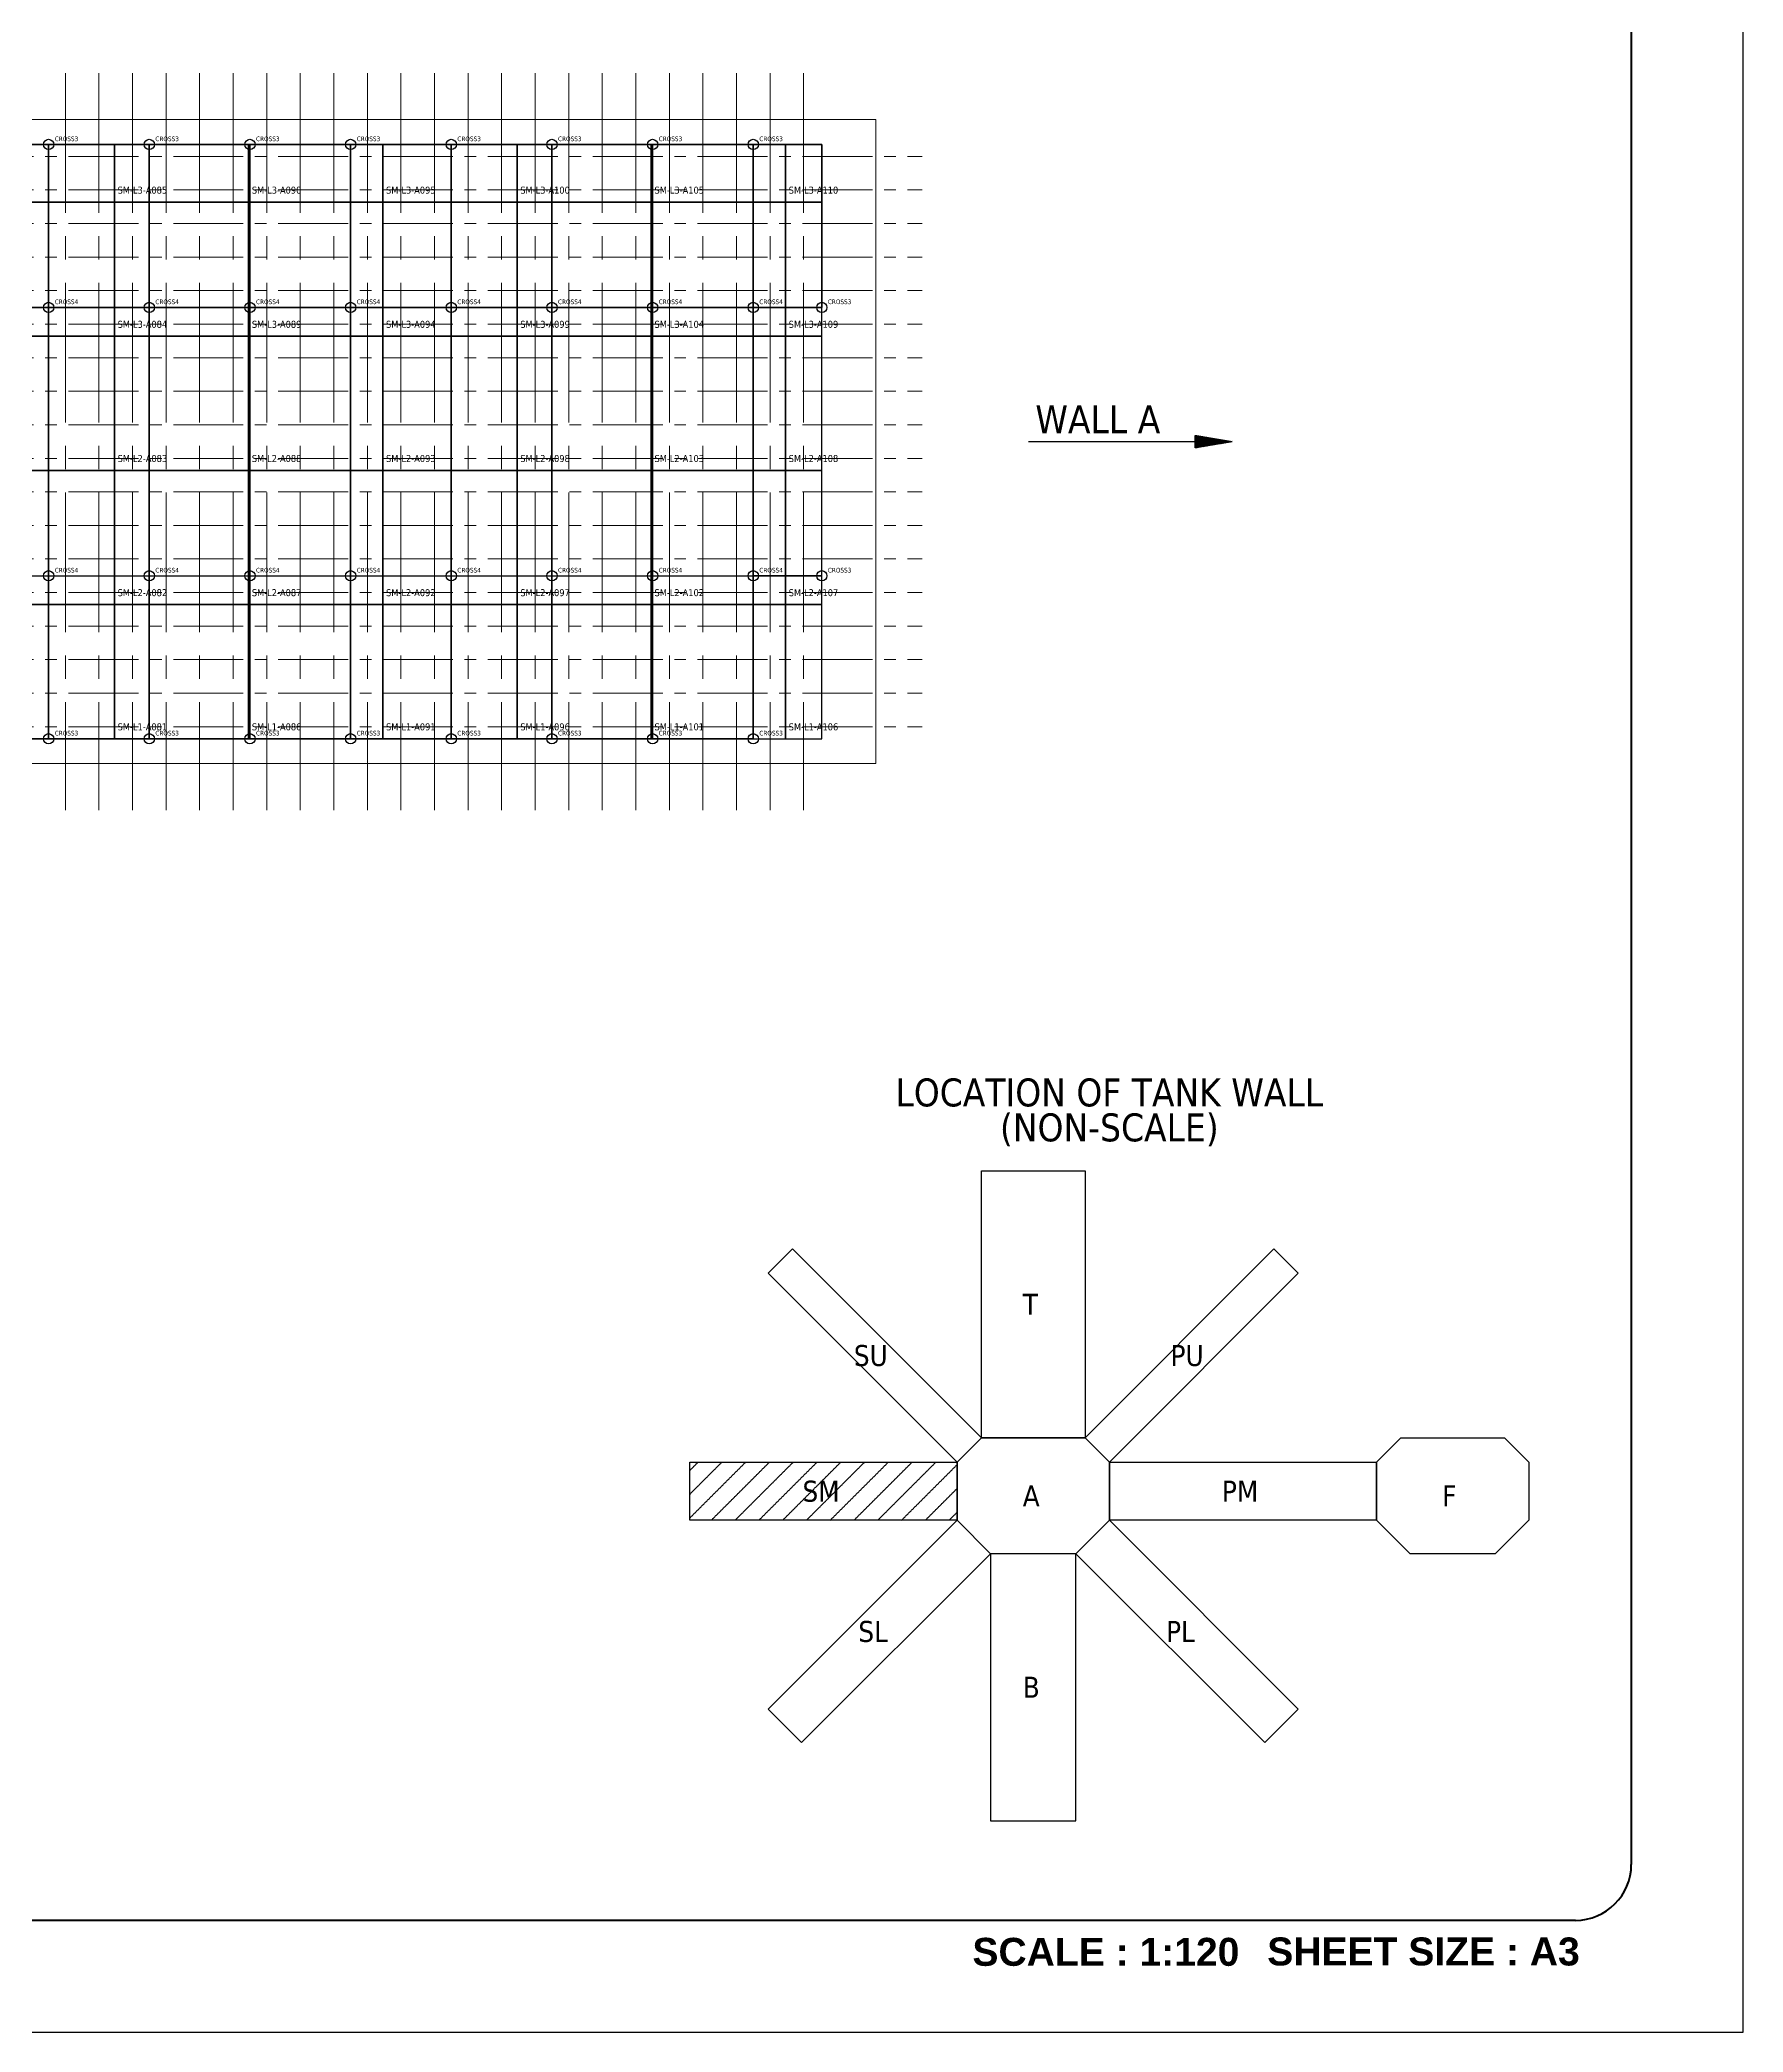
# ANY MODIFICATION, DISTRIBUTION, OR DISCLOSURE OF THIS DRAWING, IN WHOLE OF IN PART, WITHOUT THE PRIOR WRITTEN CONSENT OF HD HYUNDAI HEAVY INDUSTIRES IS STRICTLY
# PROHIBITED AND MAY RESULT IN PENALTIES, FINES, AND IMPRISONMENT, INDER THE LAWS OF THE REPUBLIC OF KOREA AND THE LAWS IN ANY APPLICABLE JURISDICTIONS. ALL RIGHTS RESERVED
# Model space of a CAD drawing. Extents: x 0 to 50400, y 0 to 35640.
# Drawn here: x 32126 to 50400, y 0 to 21381 of the extents above; entities that cross this region are included whole.
import ezdxf
from ezdxf.enums import TextEntityAlignment as Align

# ---------------------------------------------------------------- set-up
doc = ezdxf.new("R2010")
doc.units = 0
doc.linetypes.add('CENTER2', pattern=[225, 150, -25, 25, -25])
for name, color, linetype, lineweight in [('ACS_AREA_L1', 4, 'Continuous', 25), ('ACS_AREA_L2', 2, 'Continuous', 25), ('ACS_AREA_L3', 6, 'Continuous', 25), ('ACS_CROSS3', 200, 'Continuous', 25), ('ACS_CROSS4', 206, 'Continuous', 25), ('ACS_LABEL', 7, 'Continuous', 25), ('ACS_LINE_H', 30, 'Continuous', 25), ('ACS_LINE_V', 30, 'Continuous', 25), ('KC-2B Membrane Sheet', 181, 'Continuous', 25), ('KC-2B Membrane Sheet UM', 181, 'Continuous', 25), ('KC-2B Non Scale View', 253, 'Continuous', 25), ('KC-2B Steel Wall', 7, 'Continuous', 20), ('KC-2B Wall Name', 3, 'Continuous', 25)]:
    doc.layers.add(name, color=color, linetype=linetype, lineweight=lineweight)
doc.layers.add('MULTI-PLOT-AREA', color=2, linetype='Continuous', plot=False)
doc.layers.add('New Scale Title', color=7, linetype='Continuous')
doc.styles.add('arial', font='Arial Bold.ttf')
doc.styles.add('Default', font='Tahoma.ttf')

# ---------------------------------------------------------------- blocks, each defined once
blk = doc.blocks.new('MULTI-PLOT-AREA')
at = {"layer": 'MULTI-PLOT-AREA'}
blk.add_lwpolyline([(0, 0), (1, 0), (1, 1), (0, 1)], close=True, dxfattribs=at)

msp = doc.modelspace()

# ---------------------------------------------------------------- hatches: boundary and pattern name
at = {"layer": 'KC-2B Non Scale View', "extrusion": (0, 0, -1)}
h = msp.add_hatch(dxfattribs=at)
h.set_pattern_fill('WALLCHECK', color=256, scale=0.090198, angle=90, style=0, pattern_type=2)
h.set_pattern_definition([(135, (546783.48, 5135.06), (-127.55985, -127.55985), [9.0198437, -0.0090198])])
h.paths.add_polyline_path([(-41967, 5494), (-39100, 5494), (-39100, 6117), (-41967, 6117)])
at = {"layer": 'KC-2B Wall Name', "extrusion": (0, 0, -1)}
h = msp.add_hatch(dxfattribs=at)
h.set_pattern_fill('SLOPELINE', color=256, scale=0.75, angle=90, style=0, pattern_type=2)
h.set_pattern_definition([(135, (500553.9903, 14910.1), (-0.5303300859, -0.5303300859), [75, -0.075])])
h.paths.add_polyline_path([(-44521, 17003), (-44521, 17137), (-44918, 17070)])

# ---------------------------------------------------------------- linework, layer by layer
at = {"layer": 'ACS_AREA_L1'}
for points in [[(31485, 13881), (32925, 13881), (32925, 15321), (31485, 15321)], [(32925, 13881), (34365, 13881), (34365, 15321), (32925, 15321)], [(34365, 13881), (35805, 13881), (35805, 15321), (34365, 15321)], [(35805, 13881), (37245, 13881), (37245, 15321), (35805, 15321)], [(37245, 13881), (38685, 13881), (38685, 15321), (37245, 15321)], [(38685, 13881), (40125, 13881), (40125, 15321), (38685, 15321)], [(40125, 13881), (40515, 13881), (40515, 15321), (40125, 15321)]]:
    msp.add_lwpolyline(points, close=True, dxfattribs=at)
at = {"layer": 'ACS_AREA_L2'}
for points in [[(31485, 16761), (32925, 16761), (32925, 18201), (31485, 18201)], [(32925, 16761), (34365, 16761), (34365, 18201), (32925, 18201)], [(34365, 16761), (35805, 16761), (35805, 18201), (34365, 18201)], [(35805, 16761), (37245, 16761), (37245, 18201), (35805, 18201)], [(37245, 16761), (38685, 16761), (38685, 18201), (37245, 18201)], [(38685, 16761), (40125, 16761), (40125, 18201), (38685, 18201)], [(40125, 16761), (40515, 16761), (40515, 18201), (40125, 18201)], [(31485, 15321), (32925, 15321), (32925, 16761), (31485, 16761)], [(32925, 15321), (34365, 15321), (34365, 16761), (32925, 16761)], [(34365, 15321), (35805, 15321), (35805, 16761), (34365, 16761)], [(35805, 15321), (37245, 15321), (37245, 16761), (35805, 16761)], [(37245, 15321), (38685, 15321), (38685, 16761), (37245, 16761)], [(38685, 15321), (40125, 15321), (40125, 16761), (38685, 16761)], [(40125, 15321), (40515, 15321), (40515, 16761), (40125, 16761)]]:
    msp.add_lwpolyline(points, close=True, dxfattribs=at)
at = {"layer": 'ACS_AREA_L3'}
for points in [[(31485, 19641), (32925, 19641), (32925, 20259), (31485, 20259)], [(32925, 19641), (34365, 19641), (34365, 20259), (32925, 20259)], [(34365, 19641), (35805, 19641), (35805, 20259), (34365, 20259)], [(35805, 19641), (37245, 19641), (37245, 20259), (35805, 20259)], [(37245, 19641), (38685, 19641), (38685, 20259), (37245, 20259)], [(38685, 19641), (40125, 19641), (40125, 20259), (38685, 20259)], [(40125, 19641), (40515, 19641), (40515, 20259), (40125, 20259)], [(31485, 18201), (32925, 18201), (32925, 19641), (31485, 19641)], [(32925, 18201), (34365, 18201), (34365, 19641), (32925, 19641)], [(34365, 18201), (35805, 18201), (35805, 19641), (34365, 19641)], [(35805, 18201), (37245, 18201), (37245, 19641), (35805, 19641)], [(37245, 18201), (38685, 18201), (38685, 19641), (37245, 19641)], [(38685, 18201), (40125, 18201), (40125, 19641), (38685, 19641)], [(40125, 18201), (40515, 18201), (40515, 19641), (40125, 19641)]]:
    msp.add_lwpolyline(points, close=True, dxfattribs=at)
at = {"layer": 'ACS_CROSS3'}
for centre in [(32220, 20259), (33300, 20259), (34380, 20259), (35460, 20259), (36540, 20259), (37620, 20259), (38700, 20259), (39780, 20259), (40515, 18510), (40515, 15630), (32220, 13881), (33300, 13881), (34380, 13881), (35460, 13881), (36540, 13881), (37620, 13881), (38700, 13881), (39780, 13881)]:
    msp.add_circle(centre, 55, dxfattribs=at)
at = {"layer": 'ACS_CROSS4'}
for centre in [(32220, 18510), (33300, 18510), (34380, 18510), (35460, 18510), (36540, 18510), (37620, 18510), (38700, 18510), (39780, 18510), (32220, 15630), (33300, 15630), (34380, 15630), (35460, 15630), (36540, 15630), (37620, 15630), (38700, 15630), (39780, 15630)]:
    msp.add_circle(centre, 55, dxfattribs=at)
at = {"layer": 'ACS_LINE_H'}
for p, q in [((31485, 20259), (32925, 20259)), ((32925, 20259), (34365, 20259)), ((34365, 20259), (35805, 20259)), ((35805, 20259), (37245, 20259)), ((37245, 20259), (38685, 20259)), ((38685, 20259), (40125, 20259)), ((40125, 20259), (40515, 20259)), ((31485, 18510), (32925, 18510)), ((32925, 18510), (34365, 18510)), ((34365, 18510), (35805, 18510)), ((35805, 18510), (37245, 18510)), ((37245, 18510), (38685, 18510)), ((38685, 18510), (40125, 18510)), ((40125, 18510), (40515, 18510)), ((31485, 15630), (32925, 15630)), ((32925, 15630), (34365, 15630)), ((34365, 15630), (35805, 15630)), ((35805, 15630), (37245, 15630)), ((37245, 15630), (38685, 15630)), ((38685, 15630), (40125, 15630)), ((40125, 15630), (40515, 15630)), ((31485, 13881), (32925, 13881)), ((32925, 13881), (34365, 13881)), ((34365, 13881), (35805, 13881)), ((35805, 13881), (37245, 13881)), ((37245, 13881), (38685, 13881)), ((38685, 13881), (40125, 13881)), ((40125, 13881), (40515, 13881))]:
    msp.add_line(p, q, dxfattribs=at)
at = {"layer": 'ACS_LINE_V'}
for p, q in [((32220, 19641), (32220, 20259)), ((33300, 19641), (33300, 20259)), ((34380, 19641), (34380, 20259)), ((35460, 19641), (35460, 20259)), ((36540, 19641), (36540, 20259)), ((37620, 19641), (37620, 20259)), ((38700, 19641), (38700, 20259)), ((39780, 19641), (39780, 20259)), ((40515, 19641), (40515, 20259)), ((32220, 18201), (32220, 19641)), ((33300, 18201), (33300, 19641)), ((34380, 18201), (34380, 19641)), ((35460, 18201), (35460, 19641)), ((36540, 18201), (36540, 19641)), ((37620, 18201), (37620, 19641)), ((38700, 18201), (38700, 19641)), ((39780, 18201), (39780, 19641)), ((40515, 18201), (40515, 19641)), ((32220, 16761), (32220, 18201)), ((33300, 16761), (33300, 18201)), ((34380, 16761), (34380, 18201)), ((35460, 16761), (35460, 18201)), ((36540, 16761), (36540, 18201)), ((37620, 16761), (37620, 18201)), ((38700, 16761), (38700, 18201)), ((39780, 16761), (39780, 18201)), ((40515, 16761), (40515, 18201)), ((32220, 15321), (32220, 16761)), ((33300, 15321), (33300, 16761)), ((34380, 15321), (34380, 16761)), ((35460, 15321), (35460, 16761)), ((36540, 15321), (36540, 16761)), ((37620, 15321), (37620, 16761)), ((38700, 15321), (38700, 16761)), ((39780, 15321), (39780, 16761)), ((40515, 15321), (40515, 16761)), ((32220, 13881), (32220, 15321)), ((33300, 13881), (33300, 15321)), ((34380, 13881), (34380, 15321)), ((35460, 13881), (35460, 15321)), ((36540, 13881), (36540, 15321)), ((37620, 13881), (37620, 15321)), ((38700, 13881), (38700, 15321)), ((39780, 13881), (39780, 15321)), ((40515, 13881), (40515, 15321))]:
    msp.add_line(p, q, dxfattribs=at)
at = {"layer": 'KC-2B Membrane Sheet'}
for points in [[(32220, 18510), (31140, 18510), (31140, 20259), (32220, 20259), (32220, 18510)], [(33300, 18510), (32220, 18510), (32220, 20259), (33300, 20259), (33300, 18510)], [(34380, 18510), (33300, 18510), (33300, 20259), (34380, 20259), (34380, 18510)], [(35460, 18510), (34380, 18510), (34380, 20259), (35460, 20259), (35460, 18510)], [(36540, 18510), (35460, 18510), (35460, 20259), (36540, 20259), (36540, 18510)], [(37620, 18510), (36540, 18510), (36540, 20259), (37620, 20259), (37620, 18510)], [(38700, 18510), (37620, 18510), (37620, 20259), (38700, 20259), (38700, 18510)], [(39780, 18510), (38700, 18510), (38700, 20259), (39780, 20259), (39780, 18510)], [(40515, 18510), (39780, 18510), (39780, 20259), (40515, 20259), (40515, 18510)], [(31140, 15630), (32220, 15630), (32220, 13881), (31140, 13881), (31140, 15630)], [(32220, 15630), (33300, 15630), (33300, 13881), (32220, 13881), (32220, 15630)], [(33300, 15630), (34380, 15630), (34380, 13881), (33300, 13881), (33300, 15630)], [(34380, 15630), (35460, 15630), (35460, 13881), (34380, 13881), (34380, 15630)], [(35460, 15630), (36540, 15630), (36540, 13881), (35460, 13881), (35460, 15630)], [(36540, 15630), (37620, 15630), (37620, 13881), (36540, 13881), (36540, 15630)], [(37620, 15630), (38700, 15630), (38700, 13881), (37620, 13881), (37620, 15630)], [(38700, 15630), (39780, 15630), (39780, 13881), (38700, 13881), (38700, 15630)], [(40515, 15630), (39780, 15630), (39780, 13881), (40515, 13881), (40515, 15630)]]:
    msp.add_lwpolyline(points, dxfattribs=at)
at = {"layer": 'KC-2B Membrane Sheet UM', "linetype": 'Continuous'}
for p, q in [((32220, 15630), (32220, 18510)), ((32220, 18510), (32220, 15630)), ((33300, 15630), (33300, 18510)), ((33300, 18510), (33300, 15630)), ((34380, 15630), (34380, 18510)), ((34380, 18510), (34380, 15630)), ((35460, 15630), (35460, 18510)), ((35460, 18510), (35460, 15630)), ((36540, 15630), (36540, 18510)), ((36540, 18510), (36540, 15630)), ((37620, 15630), (37620, 18510)), ((37620, 18510), (37620, 15630)), ((38700, 15630), (38700, 18510)), ((38700, 18510), (38700, 15630)), ((39780, 15630), (39780, 18510)), ((40515, 18510), (39780, 18510)), ((39780, 18510), (39780, 15630)), ((40515, 15630), (40515, 18510)), ((39780, 15630), (40515, 15630))]:
    msp.add_line(p, q, dxfattribs=at)
at = {"layer": 'KC-2B Non Scale View', "linetype": 'Continuous', "extrusion": (0, 0, -1)}
for points in [[(-42228, 6378), (-42228, 9245), (-43339, 9245), (-43339, 6378)], [(-41967, 6117), (-39940, 8144), (-40201, 8406), (-42228, 6378)], [(-43339, 6378), (-45366, 8406), (-45627, 8144), (-43600, 6117)], [(-42326, 5135), (-41967, 5494), (-41967, 6117), (-42228, 6378), (-43339, 6378), (-43600, 6117), (-43600, 5494), (-43241, 5135)], [(-46826, 5135), (-46467, 5494), (-46467, 6117), (-46728, 6378), (-47839, 6378), (-48100, 6117), (-48100, 5494), (-47741, 5135)], [(-41967, 5494), (-39100, 5494), (-39100, 6117), (-41967, 6117)], [(-43600, 6117), (-46467, 6117), (-46467, 5494), (-43600, 5494)], [(-42326, 5135), (-40298, 3108), (-39940, 3467), (-41967, 5494)], [(-43600, 5494), (-45627, 3467), (-45268, 3108), (-43241, 5135)]]:
    msp.add_lwpolyline(points, close=True, dxfattribs=at)
at = {"layer": 'KC-2B Non Scale View', "linetype": 'Continuous'}
msp.add_lwpolyline([(42326, 5135), (42326, 2268), (43241, 2268), (43241, 5135)], close=True, dxfattribs=at)
at = {"layer": 'KC-2B Steel Wall', "linetype": 'CENTER2', "ltscale": 10}
for p, q in [((32400, 21025), (32400, 13115)), ((32760, 21025), (32760, 13115)), ((33120, 21025), (33120, 13115)), ((33480, 21025), (33480, 13115)), ((33840, 21025), (33840, 13115)), ((34200, 21025), (34200, 13115)), ((34560, 21025), (34560, 13115)), ((34920, 21025), (34920, 13115)), ((35280, 21025), (35280, 13115)), ((35640, 21025), (35640, 13115)), ((36000, 21025), (36000, 13115)), ((36360, 21025), (36360, 13115)), ((36720, 21025), (36720, 13115)), ((37080, 21025), (37080, 13115)), ((37440, 21025), (37440, 13115)), ((37800, 21025), (37800, 13115)), ((38160, 21025), (38160, 13115)), ((38520, 21025), (38520, 13115)), ((38880, 21025), (38880, 13115)), ((39240, 21025), (39240, 13115)), ((39600, 21025), (39600, 13115)), ((39960, 21025), (39960, 13115)), ((40320, 21025), (40320, 13115))]:
    msp.add_line(p, q, dxfattribs=at)
at = {"layer": 'KC-2B Steel Wall', "extrusion": (0, 0, -1)}
for p, q in [((9308, 20525), (41093, 20525)), ((41093, 20525), (41093, 13615)), ((41093, 13615), (9308, 13615))]:
    msp.add_line(p, q, dxfattribs=at)
at = {"layer": 'KC-2B Steel Wall', "linetype": 'CENTER2', "ltscale": 5}
for p, q in [((8808, 20130), (41593, 20130)), ((8808, 19770), (41593, 19770)), ((8808, 19410), (41593, 19410)), ((8808, 19050), (41593, 19050)), ((8808, 18690), (41593, 18690)), ((8808, 18330), (41593, 18330)), ((8808, 17970), (41593, 17970)), ((8808, 17610), (41593, 17610)), ((8808, 17250), (41593, 17250)), ((8808, 16890), (41593, 16890)), ((8808, 16530), (41593, 16530)), ((8808, 16170), (41593, 16170)), ((8808, 15810), (41593, 15810)), ((8808, 15450), (41593, 15450)), ((8808, 15090), (41593, 15090)), ((8808, 14730), (41593, 14730)), ((8808, 14370), (41593, 14370)), ((8808, 14010), (41593, 14010))]:
    msp.add_line(p, q, dxfattribs=at)
at = {"layer": 'KC-2B Wall Name'}
msp.add_line((42731, 17070), (44521, 17070), dxfattribs=at)
at = {"layer": 'KC-2B Wall Name', "extrusion": (0, 0, -1)}
msp.add_lwpolyline([(-44521, 17003), (-44521, 17137), (-44918, 17070)], close=True, dxfattribs=at)
at = {"layer": 'New Scale Title', "color": 7, "linetype": 'Continuous', "lineweight": 40}
for p, q in [((49200, 33480), (49200, 1800)), ((48600, 1200), (1800, 1200))]:
    msp.add_line(p, q, dxfattribs=at)
msp.add_arc((48600, 1800), 600, 270, 0, dxfattribs=at)
msp.add_arc((48600, 1800), 600, 270, 0, dxfattribs=at)

# ---------------------------------------------------------------- block references
at = {"layer": 'New Scale Title', "lineweight": 5, "xscale": 50400, "yscale": 35640, "zscale": 1.2}
msp.add_blockref('MULTI-PLOT-AREA', (0, 0), dxfattribs=at)

# ---------------------------------------------------------------- texts
at = {"layer": 'ACS_CROSS3', "style": 'Default'}
for p in [(32285, 20294), (33365, 20294), (34445, 20294), (35525, 20294), (36605, 20294), (37685, 20294), (38765, 20294), (39845, 20294), (40580, 18545), (40580, 15665), (32285, 13916), (33365, 13916), (34445, 13916), (35525, 13916), (36605, 13916), (37685, 13916), (38765, 13916), (39845, 13916)]:
    msp.add_text('CROSS3', height=50, dxfattribs=at).set_placement(p)
at = {"layer": 'ACS_CROSS4', "style": 'Default'}
for p in [(32285, 18545), (33365, 18545), (34445, 18545), (35525, 18545), (36605, 18545), (37685, 18545), (38765, 18545), (39845, 18545), (32285, 15665), (33365, 15665), (34445, 15665), (35525, 15665), (36605, 15665), (37685, 15665), (38765, 15665), (39845, 15665)]:
    msp.add_text('CROSS4', height=50, dxfattribs=at).set_placement(p)
at = {"layer": 'ACS_LABEL', "style": 'Default'}
for s, p in [('SM-L3-A085', (32960, 19731)), ('SM-L3-A090', (34400, 19731)), ('SM-L3-A095', (35840, 19731)), ('SM-L3-A100', (37280, 19731)), ('SM-L3-A105', (38720, 19731)), ('SM-L3-A110', (40160, 19731)), ('SM-L3-A084', (32960, 18291)), ('SM-L3-A089', (34400, 18291)), ('SM-L3-A094', (35840, 18291)), ('SM-L3-A099', (37280, 18291)), ('SM-L3-A104', (38720, 18291)), ('SM-L3-A109', (40160, 18291)), ('SM-L2-A083', (32960, 16851)), ('SM-L2-A088', (34400, 16851)), ('SM-L2-A093', (35840, 16851)), ('SM-L2-A098', (37280, 16851)), ('SM-L2-A103', (38720, 16851)), ('SM-L2-A108', (40160, 16851)), ('SM-L2-A082', (32960, 15411)), ('SM-L2-A087', (34400, 15411)), ('SM-L2-A092', (35840, 15411)), ('SM-L2-A097', (37280, 15411)), ('SM-L2-A102', (38720, 15411)), ('SM-L2-A107', (40160, 15411)), ('SM-L1-A081', (32960, 13971)), ('SM-L1-A086', (34400, 13971)), ('SM-L1-A091', (35840, 13971)), ('SM-L1-A096', (37280, 13971)), ('SM-L1-A101', (38720, 13971)), ('SM-L1-A106', (40160, 13971))]:
    msp.add_text(s, height=75, dxfattribs=at).set_placement(p)
at = {"layer": 'KC-2B Non Scale View', "style": 'Default'}
for s, p in [('LOCATION OF TANK WALL', (43600, 9845)), ('(NON-SCALE)', (43600, 9470))]:
    msp.add_text(s, height=300, dxfattribs=at).set_placement(p, align=Align.BOTTOM_CENTER)
for s, height, p in [('T', 225, (42671, 7699)), ('SU', 225.5, (40859, 7149)), ('PU', 225.5, (44257, 7149)), ('SM', 225.5, (40308, 5693)), ('A', 225, (42671, 5644)), ('PM', 225.5, (44808, 5693)), ('F', 225, (47171, 5644)), ('SL', 225.5, (40907, 4188)), ('PL', 225.5, (44209, 4188)), ('B', 225, (42671, 3589))]:
    msp.add_text(s, height=height, dxfattribs=at).set_placement(p)
at = {"layer": 'KC-2B Wall Name', "style": 'Default'}
msp.add_text('WALL A', height=300, dxfattribs=at).set_placement((42806, 17070), align=Align.BOTTOM_LEFT)
at = {"layer": 'New Scale Title', "color": 2, "insert": (42131, 1012), "char_height": 300, "attachment_point": 1, "style": 'arial'}
msp.add_mtext('SCALE : 1:120', dxfattribs=at)
at = {"layer": 'New Scale Title', "color": 2, "insert": (45294, 1016), "char_height": 300, "width": 3389.56, "attachment_point": 1, "style": 'arial'}
msp.add_mtext('SHEET SIZE : A3', dxfattribs=at)

doc.saveas('drawing.dxf')
